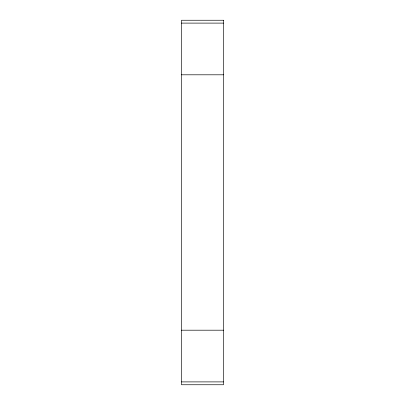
<?xml version="1.0" encoding="UTF-8"?>
<svg xmlns="http://www.w3.org/2000/svg" width="405" height="405" viewBox="0 0 405 405"><rect width="100%" height="100%" fill="white"/><g stroke="black" fill="none" stroke-linecap="round" stroke-linejoin="round"><path stroke-width="0.61" d="M181.501 23.105L223.499 23.105M181.501 74.803L223.499 74.803M181.501 330.197L223.499 330.197M181.501 381.895L223.499 381.895M223.499 20.25L181.501 20.25L181.501 384.75L223.499 384.75L223.499 20.25"/></g></svg>
